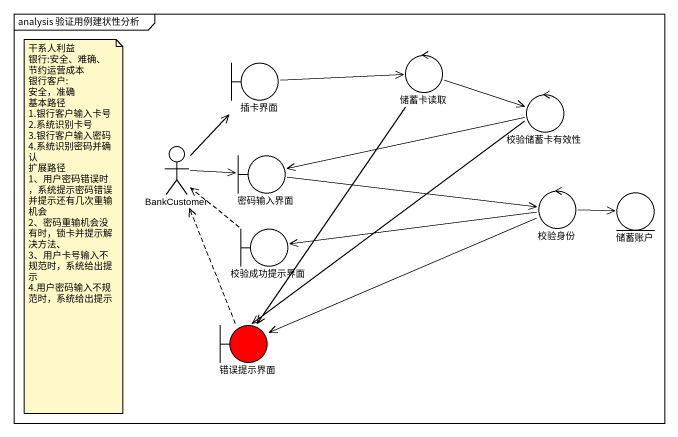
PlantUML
@startuml
mainframe analysis 验证用例建状性分析
boundary 插卡界面
control 储蓄卡读取
control 校验储蓄卡有效性
actor BankCustomer
boundary 密码输入界面
control 校验身份
entity 储蓄账户
boundary 校验成功提示界面
boundary 错误提示界面 #FF0000
插卡界面 -right-> 储蓄卡读取
储蓄卡读取 -right-> 校验储蓄卡有效性
储蓄卡读取 --> 错误提示界面
校验储蓄卡有效性 -left-> 密码输入界面
校验储蓄卡有效性 --> 错误提示界面
BankCustomer -up-> 插卡界面
BankCustomer -right-> 密码输入界面
密码输入界面 -right-> 校验身份
校验身份 -right-> 储蓄账户
校验身份 -left-> 校验成功提示界面
校验身份 -left-> 错误提示界面
校验成功提示界面 .up.> BankCustomer
错误提示界面 .up.> BankCustomer
note as N1
  干系人利益
  银行:安全、难确、节约运营成本
  银行客户:安全，准确
  基本路径
  1.银行客户输入卡号
  2.系统识别卡号
  3.银行客户输入密码
  4.系统识别密码并确认
  扩展路径
  1、用户密码错误时，系统提示密码错误并提示还有几次重输机会
  2、密码重输机会没有时，锁卡并提示解决方法、
  3、用户卡号输入不规范时，系统给出提示
  4.用户密码输入不规范时，系统给出提示
end note
@enduml
